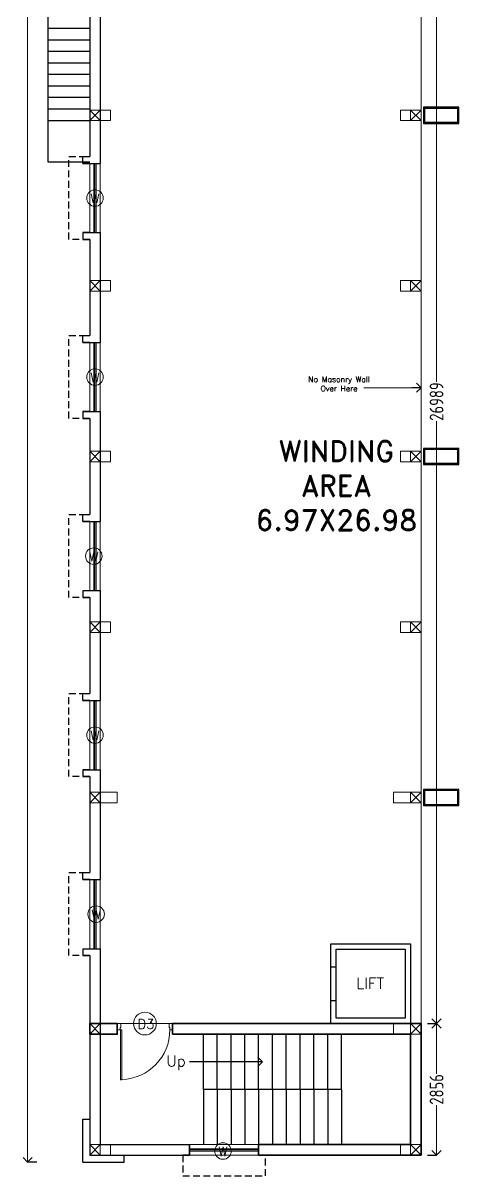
# Model space of a CAD drawing. Header units: inches. Extents: x -605 to 2991212, y -2872845 to 0.
# Drawn here: x 2447488 to 2456956, y -2799854 to -2774844 of the extents above; entities that cross this region are included whole.
import ezdxf

# ---------------------------------------------------------------- set-up
doc = ezdxf.new("R2010")
doc.units = ezdxf.units.IN
doc.header["$LTSCALE"] = 600
doc.header["$MEASUREMENT"] = 0
doc.linetypes.add('DASHED2', pattern=[0.375, 0.25, -0.125])
for name, color, linetype, lineweight in [('DIM', 251, 'Continuous', 0), ('FURNITURE', 23, 'Continuous', 9), ('PV_TEXT_ROMANS', 7, 'Continuous', 0), ('rRCC 2', 40, 'Continuous', 15), ('TEXT', 7, 'Continuous', 0), ('WALLS', 7, 'Continuous', 30)]:
    doc.layers.add(name, color=color, linetype=linetype, lineweight=lineweight)
for name, color, linetype in [('see level', 2, 'Continuous'), ('SnT-DIMENSION', 7, 'Continuous'), ('SnT-ROAD', 25, 'Continuous')]:
    doc.layers.add(name, color=color, linetype=linetype)
doc.layers.add('window', color=7, linetype='Continuous', lineweight=15, true_color=0x735461)
doc.styles.add('DIM', font='geniso.shx', dxfattribs={"width": 0.85})
doc.styles.add('PV_ROMAND', font='romand.shx')
doc.styles.add('ROMAND', font='romand.shx')
doc.dimstyles.new('ST-100', dxfattribs={"dimscale": 100, "dimtxt": 2.5, "dimasz": 2, "dimexe": 0.18, "dimexo": 0.0625, "dimgap": 0.2, "dimtad": 0, "dimdec": 0, "dimzin": 0, "dimdsep": 46, "dimtxsty": 'DIM', "dimblk": 'OPEN90', "dimcen": 0.09, "dimclrd": 256, "dimclrt": 7, "dimadec": 0, "dimazin": 0, "dimtfac": 1, "dimtdec": 0, "dimtofl": 0, "dimtmove": 0, "dimatfit": 3, "dimldrblk": 'OPEN90', "dimfxl": 1, "dimtolj": 1, "dimtzin": 0, "dimlwd": -1, "dimarcsym": 0})

# ---------------------------------------------------------------- blocks, each defined once
blk = doc.blocks.new('_Open90')
at = {"color": 0, "linetype": 'ByBlock', "lineweight": -2}
for p, q in [((0, 0), (-1, 0)), ((-0.5, 0.5), (0, 0)), ((0, 0), (-0.5, -0.5))]:
    blk.add_line(p, q, dxfattribs=at)
blk = doc.blocks.new('*D2278')
at = {"layer": 'Defpoints', "color": 0, "linetype": 'ByBlock'}
for p in [(2611806, -2241095), (2613003, -2241095), (2613003, -2328515)]:
    blk.add_point(p, dxfattribs=at)
at = {"layer": 'DIM', "color": 0, "lineweight": -2}
for p, q in [((2612006, -2241095), (2611806, -2241095)), ((2612006, -2328515), (2611806, -2328515))]:
    blk.add_line(p, q, dxfattribs=at)
at = {"layer": 'DIM'}
for p, q in [((2611806, -2241295), (2611806, -2284364)), ((2611806, -2328315), (2611806, -2285246))]:
    blk.add_line(p, q, dxfattribs=at)
at = {"layer": 'DIM', "linetype": 'ByBlock', "xscale": 200, "yscale": 200, "zscale": 200}
for p, rotation in [((2611806, -2241095), 90), ((2611806, -2328515), 270)]:
    blk.add_blockref('_Open90', p, dxfattribs=dict(at, rotation=rotation))
at = {"layer": 'DIM', "color": 7, "linetype": 'ByBlock', "insert": (2611806, -2284805), "char_height": 300, "attachment_point": 5, "rotation": 90, "style": 'DIM'}
blk.add_mtext('\\A1;87420', dxfattribs=at)
blk = doc.blocks.new('door1')
at = {"layer": 'FURNITURE', "ltscale": 10}
blk.add_line((-29102.45, -2427.68), (-29134.02, -2427.68), dxfattribs=at)
for points in [[(-29103.25, -2391.1), (-29103.25, -2423.54), (-29102.22, -2423.54), (-29102.22, -2391.1)], [(-29134.02, -2425.03), (-29134.47, -2425.03), (-29134.47, -2423.52), (-29136.24, -2423.52), (-29136.24, -2427.68), (-29134.02, -2427.68)], [(-29102.45, -2425.03), (-29102.01, -2425.03), (-29102.01, -2423.52), (-29100.24, -2423.52), (-29100.24, -2427.68), (-29102.45, -2427.68)]]:
    blk.add_lwpolyline(points, close=True, dxfattribs=at)
blk.add_arc((-29102.22, -2423.52), 32.24, 91.83459, 180, dxfattribs=at)
blk = doc.blocks.new('sdfvgfdd')
at = {"layer": 'TEXT'}
blk.add_circle((2432365, -2352025), 179, dxfattribs=at)
at = {"layer": 'TEXT', "insert": (2432263, -2351932), "char_height": 200, "attachment_point": 1, "style": 'PV_ROMAND'}
blk.add_mtext('W', dxfattribs=at)
blk = doc.blocks.new('*D2279')
at = {"layer": 'Defpoints', "color": 0, "linetype": 'ByBlock'}
for p in [(2620353, -2325509), (2620353, -2328365), (2620687, -2328365)]:
    blk.add_point(p, dxfattribs=at)
at = {"layer": 'DIM', "color": 0, "lineweight": -2}
for p, q in [((2620487, -2325509), (2620687, -2325509)), ((2620487, -2328365), (2620687, -2328365))]:
    blk.add_line(p, q, dxfattribs=at)
at = {"layer": 'DIM'}
for p, q in [((2620687, -2325709), (2620687, -2326598)), ((2620687, -2328165), (2620687, -2327276))]:
    blk.add_line(p, q, dxfattribs=at)
at = {"layer": 'DIM', "linetype": 'ByBlock', "xscale": 200, "yscale": 200, "zscale": 200}
for p, rotation in [((2620687, -2325509), 90), ((2620687, -2328365), 270)]:
    blk.add_blockref('_Open90', p, dxfattribs=dict(at, rotation=rotation))
at = {"layer": 'DIM', "color": 7, "linetype": 'ByBlock', "insert": (2620687, -2326937), "char_height": 300, "attachment_point": 5, "rotation": 90, "style": 'DIM'}
blk.add_mtext('\\A1;2856', dxfattribs=at)
blk = doc.blocks.new('*D2280')
at = {"layer": 'Defpoints', "color": 0, "linetype": 'ByBlock'}
for p in [(2620238, -2298520), (2620687, -2298520), (2620353, -2325509)]:
    blk.add_point(p, dxfattribs=at)
at = {"layer": 'DIM', "color": 0, "lineweight": -2}
for p, q in [((2620487, -2298520), (2620687, -2298520)), ((2620487, -2325509), (2620687, -2325509))]:
    blk.add_line(p, q, dxfattribs=at)
at = {"layer": 'DIM'}
for p, q in [((2620687, -2298720), (2620687, -2311586)), ((2620687, -2325309), (2620687, -2312444))]:
    blk.add_line(p, q, dxfattribs=at)
at = {"layer": 'DIM', "linetype": 'ByBlock', "xscale": 200, "yscale": 200, "zscale": 200}
for p, rotation in [((2620687, -2298520), 90), ((2620687, -2325509), 270)]:
    blk.add_blockref('_Open90', p, dxfattribs=dict(at, rotation=rotation))
at = {"layer": 'DIM', "color": 7, "linetype": 'ByBlock', "insert": (2620687, -2312015), "char_height": 300, "attachment_point": 5, "rotation": 90, "style": 'DIM'}
blk.add_mtext('\\A1;26989', dxfattribs=at)
blk = doc.blocks.new('D3')
at = {"layer": 'TEXT'}
blk.add_circle((2460019, -2289364), 246, dxfattribs=at)
at = {"layer": 'TEXT', "insert": (2459861, -2289271), "char_height": 206.1, "attachment_point": 1, "style": 'PV_ROMAND'}
blk.add_mtext('D3', dxfattribs=at)
blk = doc.blocks.new('GGG')
at = {"color": 1, "linetype": 'ByBlock'}
for p, q in [((2612253.2, -2306821.8), (2612253.2, -2300671.8)), ((2613153.2, -2303921.8), (2612253.2, -2303921.8)), ((2613153.2, -2304171.8), (2612253.2, -2304171.8)), ((2613153.2, -2304421.8), (2612253.2, -2304421.8)), ((2613153.2, -2304671.8), (2612253.2, -2304671.8)), ((2613153.2, -2304921.8), (2612253.2, -2304921.8)), ((2613153.2, -2305171.8), (2612253.2, -2305171.8)), ((2613153.2, -2305421.8), (2612253.2, -2305421.8)), ((2613153.2, -2305671.8), (2612253.2, -2305671.8)), ((2613153.2, -2305921.8), (2612253.2, -2305921.8)), ((2613153.2, -2306821.8), (2612253.2, -2306821.8)), ((2615623.2, -2326939.3), (2615623.2, -2325739.3)), ((2615923.2, -2326939.3), (2615923.2, -2325739.3)), ((2616223.2, -2326939.3), (2616223.2, -2325739.3)), ((2616523.2, -2326939.3), (2616523.2, -2325739.3)), ((2616823.2, -2326939.3), (2616823.2, -2325739.3)), ((2617123.2, -2326939.3), (2617123.2, -2325739.3)), ((2617423.2, -2326939.3), (2617423.2, -2325739.3)), ((2617723.2, -2326939.3), (2617723.2, -2325739.3)), ((2618023.2, -2326939.3), (2618023.2, -2325739.3)), ((2618323.2, -2326939.3), (2618323.2, -2325739.3)), ((2618623.2, -2326939.3), (2618623.2, -2325739.3)), ((2615623.2, -2326939.3), (2615623.2, -2328139.3)), ((2618623.2, -2326939.3), (2615623.2, -2326939.3)), ((2615923.2, -2326939.3), (2615923.2, -2328139.3)), ((2616223.2, -2326939.3), (2616223.2, -2328139.3)), ((2616523.2, -2326939.3), (2616523.2, -2328139.3)), ((2616823.2, -2326939.3), (2616823.2, -2328139.3)), ((2617123.2, -2326939.3), (2617123.2, -2328139.3)), ((2617423.2, -2326939.3), (2617423.2, -2328139.3)), ((2617723.2, -2326939.3), (2617723.2, -2328139.3)), ((2618023.2, -2326939.3), (2618023.2, -2328139.3)), ((2618323.2, -2326939.3), (2618323.2, -2328139.3)), ((2618623.2, -2326939.3), (2618623.2, -2328139.3))]:
    blk.add_line(p, q, dxfattribs=at)
at = {"color": 7, "linetype": 'DASHED2'}
for p, q in [((2612703.2, -2308500.5), (2612703.2, -2306700.3)), ((2612703.2, -2306700.3), (2613153.2, -2306700.3)), ((2613153.2, -2308500.5), (2612703.2, -2308500.5)), ((2612703.2, -2312384.2), (2612703.2, -2310583.9)), ((2612703.2, -2310583.9), (2613153.2, -2310583.9)), ((2613153.2, -2312384.2), (2612703.2, -2312384.2)), ((2612703.2, -2316267.8), (2612703.2, -2314467.5)), ((2612703.2, -2314467.5), (2613153.2, -2314467.5)), ((2613153.2, -2316267.8), (2612703.2, -2316267.8)), ((2612703.2, -2320151.4), (2612703.2, -2318351.1)), ((2612703.2, -2318351.1), (2613153.2, -2318351.1)), ((2613153.2, -2320151.4), (2612703.2, -2320151.4)), ((2612703.2, -2324035), (2612703.2, -2322234.8)), ((2612703.2, -2322234.8), (2613153.2, -2322234.8)), ((2613153.2, -2324035), (2612703.2, -2324035)), ((2615323.2, -2328364.6), (2615173.2, -2328364.6)), ((2615173.2, -2328364.7), (2615173.2, -2328814.6)), ((2616973.2, -2328364.6), (2616823.2, -2328364.6)), ((2616973.2, -2328814.6), (2616973.2, -2328364.6)), ((2615173.2, -2328814.6), (2616973.2, -2328814.6))]:
    blk.add_line(p, q, dxfattribs=at)
at = {"color": 3, "linetype": 'ByBlock'}
for points in [[(2620403.2, -2305980.3), (2621173.2, -2305980.3), (2621173.2, -2305630.3), (2620403.2, -2305630.3)], [(2620403.2, -2313380.3), (2621173.2, -2313380.3), (2621173.2, -2313030.3), (2620403.2, -2313030.3)], [(2620403.2, -2320780.3), (2621173.2, -2320780.3), (2621173.2, -2320430.3), (2620403.2, -2320430.3)]]:
    blk.add_lwpolyline(points, close=True, dxfattribs=at)
at = {"color": 2, "linetype": 'ByBlock'}
for points in [[(2620428.2, -2305955.3), (2621148.2, -2305955.3), (2621148.2, -2305655.3), (2620428.2, -2305655.3)], [(2620428.2, -2313355.3), (2621148.2, -2313355.3), (2621148.2, -2313055.3), (2620428.2, -2313055.3)], [(2620428.2, -2320755.3), (2621148.2, -2320755.3), (2621148.2, -2320455.3), (2620428.2, -2320455.3)]]:
    blk.add_lwpolyline(points, close=True, dxfattribs=at)
at = {"layer": 'rRCC 2', "color": 6}
for p, q in [((2613153.2, -2305690.3), (2613383.2, -2305920.3)), ((2613153.2, -2305920.3), (2613383.2, -2305690.3)), ((2620353.2, -2305690.3), (2620123.2, -2305920.3)), ((2620353.2, -2305920.3), (2620123.2, -2305690.3)), ((2613153.2, -2309391.8), (2613383.2, -2309621.8)), ((2613153.2, -2309621.8), (2613383.2, -2309391.8)), ((2620353.2, -2309391.8), (2620123.2, -2309621.8)), ((2620353.2, -2309621.8), (2620123.2, -2309391.8)), ((2613153.2, -2313090.3), (2613383.2, -2313320.3)), ((2613153.2, -2313320.3), (2613383.2, -2313090.3)), ((2620353.2, -2313090.3), (2620123.2, -2313320.3)), ((2620353.2, -2313320.3), (2620123.2, -2313090.3)), ((2613153.2, -2316791.8), (2613383.2, -2317021.8)), ((2613153.2, -2317021.8), (2613383.2, -2316791.8)), ((2620353.2, -2316791.8), (2620123.2, -2317021.8)), ((2620353.2, -2317021.8), (2620123.2, -2316791.8)), ((2613153.2, -2320491.8), (2613383.2, -2320721.8)), ((2613153.2, -2320721.8), (2613383.2, -2320491.8)), ((2620353.2, -2320490.3), (2620123.2, -2320720.3)), ((2620353.2, -2320720.3), (2620123.2, -2320490.3)), ((2613153.2, -2325509.3), (2613383.2, -2325739.3)), ((2613153.2, -2325739.3), (2613383.2, -2325509.3)), ((2620353.2, -2325509.3), (2620123.2, -2325739.3)), ((2620353.2, -2325739.3), (2620123.2, -2325509.3)), ((2613153.2, -2328134.8), (2613383.2, -2328364.8)), ((2613153.2, -2328364.8), (2613383.2, -2328134.8)), ((2620353.2, -2328134.8), (2620123.2, -2328364.8)), ((2620353.2, -2328364.8), (2620123.2, -2328134.8))]:
    blk.add_line(p, q, dxfattribs=at)
for points in [[(2613153.2, -2305920.3), (2613153.2, -2305690.3), (2613603.2, -2305690.3), (2613603.2, -2305920.3)], [(2613153.2, -2305690.3), (2613383.2, -2305690.3), (2613383.2, -2305920.3), (2613153.2, -2305920.3)], [(2620353.2, -2305920.3), (2620353.2, -2305690.3), (2619903.2, -2305690.3), (2619903.2, -2305920.3)], [(2620353.2, -2305690.3), (2620123.2, -2305690.3), (2620123.2, -2305920.3), (2620353.2, -2305920.3)], [(2613153.2, -2309621.8), (2613153.2, -2309391.8), (2613603.2, -2309391.8), (2613603.2, -2309621.8)], [(2613153.2, -2309391.8), (2613383.2, -2309391.8), (2613383.2, -2309621.8), (2613153.2, -2309621.8)], [(2620353.2, -2309621.8), (2620353.2, -2309391.8), (2619903.2, -2309391.8), (2619903.2, -2309621.8)], [(2620353.2, -2309391.8), (2620123.2, -2309391.8), (2620123.2, -2309621.8), (2620353.2, -2309621.8)], [(2613153.2, -2313320.3), (2613153.2, -2313090.3), (2613603.2, -2313090.3), (2613603.2, -2313320.3)], [(2613153.2, -2313090.3), (2613383.2, -2313090.3), (2613383.2, -2313320.3), (2613153.2, -2313320.3)], [(2620353.2, -2313320.3), (2620353.2, -2313090.3), (2619903.2, -2313090.3), (2619903.2, -2313320.3)], [(2620353.2, -2313090.3), (2620123.2, -2313090.3), (2620123.2, -2313320.3), (2620353.2, -2313320.3)], [(2613153.2, -2317021.8), (2613153.2, -2316791.8), (2613603.2, -2316791.8), (2613603.2, -2317021.8)], [(2613153.2, -2316791.8), (2613383.2, -2316791.8), (2613383.2, -2317021.8), (2613153.2, -2317021.8)], [(2620353.2, -2317021.8), (2620353.2, -2316791.8), (2619903.2, -2316791.8), (2619903.2, -2317021.8)], [(2620353.2, -2316791.8), (2620123.2, -2316791.8), (2620123.2, -2317021.8), (2620353.2, -2317021.8)], [(2613153.2, -2320721.8), (2613153.2, -2320491.8), (2613753.2, -2320491.8), (2613753.2, -2320721.8)], [(2613153.2, -2320491.8), (2613383.2, -2320491.8), (2613383.2, -2320721.8), (2613153.2, -2320721.8)], [(2620353.2, -2320720.3), (2620353.2, -2320490.3), (2619753.2, -2320490.3), (2619753.2, -2320720.3)], [(2620353.2, -2320490.3), (2620123.2, -2320490.3), (2620123.2, -2320720.3), (2620353.2, -2320720.3)], [(2613153.2, -2325509.3), (2613383.2, -2325509.3), (2613383.2, -2325739.3), (2613153.2, -2325739.3)], [(2620353.2, -2325739.3), (2620353.2, -2325509.3), (2619753.2, -2325509.3), (2619753.2, -2325739.3)], [(2620353.2, -2325509.3), (2620123.2, -2325509.3), (2620123.2, -2325739.3), (2620353.2, -2325739.3)], [(2613153.2, -2328364.8), (2613153.2, -2328134.8), (2613603.2, -2328134.8), (2613603.2, -2328364.8)], [(2613153.2, -2328134.8), (2613383.2, -2328134.8), (2613383.2, -2328364.8), (2613153.2, -2328364.8)], [(2620353.2, -2328364.8), (2620353.2, -2328134.8), (2619903.2, -2328134.8), (2619903.2, -2328364.8)], [(2620353.2, -2328134.8), (2620123.2, -2328134.8), (2620123.2, -2328364.8), (2620353.2, -2328364.8)]]:
    blk.add_lwpolyline(points, close=True, dxfattribs=at)
at = {"layer": 'see level', "color": 7, "linetype": 'ByBlock', "lineweight": 35}
for p, q in [((2620353.2, -2325509.3), (2614953.2, -2325509.3)), ((2614953.2, -2325739.3), (2614953.2, -2325509.3)), ((2620353.2, -2325509.3), (2620353.2, -2328364.8)), ((2620123.2, -2325739.3), (2614953.2, -2325739.3)), ((2620123.2, -2325739.3), (2620123.2, -2328134.8)), ((2615323.2, -2328364.7), (2615323.2, -2328134.7)), ((2616823.2, -2328364.7), (2616823.2, -2328134.7)), ((2616823.2, -2328134.7), (2620123.2, -2328134.8)), ((2616823.2, -2328364.7), (2620353.2, -2328364.8))]:
    blk.add_line(p, q, dxfattribs=at)
blk.add_lwpolyline([(2613153.2, -2325739.3), (2613153.2, -2325509.3), (2613753.2, -2325509.3), (2613753.2, -2325739.3)], close=True, dxfattribs=at)
at = {"layer": 'SnT-ROAD', "color": 5, "linetype": 'ByBlock'}
for points in [[(2620123.2, -2323779.3), (2620123.2, -2325509.3), (2618393.2, -2325509.3), (2618393.2, -2323779.3)], [(2620008.2, -2323894.3), (2620008.2, -2325394.3), (2618508.2, -2325394.3), (2618508.2, -2323894.3)]]:
    blk.add_lwpolyline(points, close=True, dxfattribs=at)
at = {"layer": 'SnT-ROAD', "color": 1, "linetype": 'ByBlock'}
for points in [[(2618393.2, -2324280.3), (2618508.2, -2324280.3)], [(2618393.2, -2325008.2), (2618508.2, -2325008.2)]]:
    blk.add_lwpolyline(points, dxfattribs=at)
at = {"layer": 'WALLS', "linetype": 'ByBlock'}
for p, q in [((2613383.2, -2300520.3), (2613383.2, -2306850.3)), ((2613153.2, -2301950.3), (2613153.2, -2306700.3)), ((2613003.2, -2306850.3), (2613003.2, -2306700.3)), ((2613003.2, -2306700.3), (2613153.2, -2306700.3)), ((2613003.2, -2306850.3), (2613153.2, -2306850.3)), ((2613153.2, -2306850.3), (2613003.2, -2306850.3)), ((2613153.2, -2306850.3), (2613383.2, -2306850.3)), ((2613003.2, -2308350.3), (2613153.2, -2308350.3)), ((2613153.2, -2308350.3), (2613003.2, -2308350.5)), ((2613003.2, -2308350.5), (2613003.2, -2308500.5)), ((2613153.2, -2308350.3), (2613383.2, -2308350.3)), ((2613383.2, -2308350.3), (2613383.2, -2310733.9)), ((2613003.2, -2308500.5), (2613153.2, -2308500.5)), ((2613153.2, -2308500.5), (2613153.2, -2310583.9)), ((2613003.2, -2310733.9), (2613003.2, -2310583.9)), ((2613003.2, -2310583.9), (2613153.2, -2310583.9)), ((2613003.2, -2310733.9), (2613153.2, -2310733.9)), ((2613153.2, -2310733.9), (2613003.2, -2310733.9)), ((2613153.2, -2310733.9), (2613383.2, -2310733.9)), ((2613003.2, -2312233.9), (2613153.2, -2312233.9)), ((2613153.2, -2312233.9), (2613003.2, -2312234.2)), ((2613003.2, -2312234.2), (2613003.2, -2312384.2)), ((2613003.2, -2312384.2), (2613153.2, -2312384.2)), ((2613153.2, -2312233.9), (2613383.2, -2312233.9)), ((2613153.2, -2312384.2), (2613153.2, -2314467.5)), ((2613383.2, -2312233.9), (2613383.2, -2314617.5)), ((2613003.2, -2314617.5), (2613003.2, -2314467.5)), ((2613003.2, -2314467.5), (2613153.2, -2314467.5)), ((2613003.2, -2314617.5), (2613153.2, -2314617.5)), ((2613153.2, -2314617.5), (2613003.2, -2314617.5)), ((2613153.2, -2314617.5), (2613383.2, -2314617.5)), ((2613003.2, -2316117.5), (2613153.2, -2316117.5)), ((2613153.2, -2316117.5), (2613003.2, -2316117.8)), ((2613003.2, -2316117.8), (2613003.2, -2316267.8)), ((2613153.2, -2316117.5), (2613383.2, -2316117.5)), ((2613383.2, -2316117.5), (2613383.2, -2318501.1)), ((2613003.2, -2316267.8), (2613153.2, -2316267.8)), ((2613153.2, -2316267.8), (2613153.2, -2318351.1)), ((2613003.2, -2318501.1), (2613003.2, -2318351.1)), ((2613003.2, -2318351.1), (2613153.2, -2318351.1)), ((2613003.2, -2318501.1), (2613153.2, -2318501.1)), ((2613153.2, -2318501.1), (2613003.2, -2318501.1)), ((2613153.2, -2318501.1), (2613383.2, -2318501.1)), ((2613003.2, -2320001.1), (2613153.2, -2320001.1)), ((2613153.2, -2320001.1), (2613003.2, -2320001.4)), ((2613003.2, -2320001.4), (2613003.2, -2320151.4)), ((2613003.2, -2320151.4), (2613153.2, -2320151.4)), ((2613153.2, -2320001.1), (2613383.2, -2320001.1)), ((2613153.2, -2320151.4), (2613153.2, -2322234.8)), ((2613383.2, -2320001.1), (2613383.2, -2322384.8)), ((2613003.2, -2322384.8), (2613003.2, -2322234.8)), ((2613003.2, -2322234.8), (2613153.2, -2322234.8)), ((2613003.2, -2322384.8), (2613153.2, -2322384.8)), ((2613153.2, -2322384.8), (2613003.2, -2322384.8)), ((2613153.2, -2322384.8), (2613383.2, -2322384.8)), ((2613003.2, -2323884.8), (2613153.2, -2323884.8)), ((2613003.2, -2323884.8), (2613153.2, -2323884.8)), ((2613003.2, -2323885), (2613003.2, -2324035)), ((2613153.2, -2323884.8), (2613383.2, -2323884.8)), ((2613383.2, -2323884.8), (2613383.2, -2328134.8)), ((2613003.2, -2324035), (2613153.2, -2324035)), ((2613153.2, -2324035), (2613153.2, -2328364.8)), ((2613003.2, -2328514.8), (2613003.2, -2327584.8)), ((2613003.2, -2327584.8), (2613153.2, -2327584.8)), ((2613383.2, -2328134.8), (2615323.2, -2328134.7)), ((2613153.2, -2328364.8), (2615323.2, -2328364.7)), ((2613903.2, -2328514.8), (2613903.2, -2328364.8)), ((2613003.2, -2328514.8), (2613903.2, -2328514.8)), ((2613003.2, -2328514.8), (2613153.2, -2328514.8))]:
    blk.add_line(p, q, dxfattribs=at)
at = {"layer": 'window', "color": 146, "linetype": 'ByBlock', "true_color": 0x105689}
for p, q in [((2620353.2, -2298520.3), (2620353.2, -2325509.3)), ((2613153.2, -2306850.3), (2613153.2, -2308350.3)), ((2613243.2, -2306850.3), (2613243.2, -2308350.3)), ((2613268.2, -2306850.3), (2613268.2, -2308350.3)), ((2613293.2, -2306850.3), (2613293.2, -2308350.3)), ((2613383.2, -2306850.3), (2613383.2, -2308350.3)), ((2613153.2, -2310733.9), (2613153.2, -2312233.9)), ((2613243.2, -2310733.9), (2613243.2, -2312233.9)), ((2613268.2, -2310733.9), (2613268.2, -2312233.9)), ((2613293.2, -2310733.9), (2613293.2, -2312233.9)), ((2613383.2, -2310733.9), (2613383.2, -2312233.9)), ((2613153.2, -2314617.5), (2613153.2, -2316117.5)), ((2613243.2, -2314617.5), (2613243.2, -2316117.5)), ((2613268.2, -2314617.5), (2613268.2, -2316117.5)), ((2613293.2, -2314617.5), (2613293.2, -2316117.5)), ((2613383.2, -2314617.5), (2613383.2, -2316117.5)), ((2613153.2, -2318501.1), (2613153.2, -2320001.1)), ((2613243.2, -2318501.1), (2613243.2, -2320001.1)), ((2613268.2, -2318501.1), (2613268.2, -2320001.1)), ((2613293.2, -2318501.1), (2613293.2, -2320001.1)), ((2613383.2, -2318501.1), (2613383.2, -2320001.1)), ((2613153.2, -2322384.8), (2613153.2, -2323884.8)), ((2613243.2, -2322384.8), (2613243.2, -2323884.8)), ((2613268.2, -2322384.8), (2613268.2, -2323884.8)), ((2613293.2, -2322384.8), (2613293.2, -2323884.8)), ((2613383.2, -2322384.8), (2613383.2, -2323884.8)), ((2616823.1, -2328134.6), (2615323.1, -2328134.6)), ((2616823.1, -2328224.6), (2615323.1, -2328224.6)), ((2616823.1, -2328249.6), (2615323.1, -2328249.6)), ((2616823.1, -2328274.6), (2615323.1, -2328274.6)), ((2616823.1, -2328364.6), (2615323.1, -2328364.6))]:
    blk.add_line(p, q, dxfattribs=at)
at = {"layer": 'FURNITURE', "xscale": 33.33333333364662, "yscale": 33.33333333364662, "zscale": 33.33333333364662, "rotation": 180}
blk.add_blockref('door1', (1643745.2, -2406431.9), dxfattribs=at)
at = {"layer": 'SnT-ROAD', "color": 4, "linetype": 'ByBlock'}
for name, p in [('sdfvgfdd', (180903, 44424.3)), ('sdfvgfdd', (180903, 40540.7)), ('sdfvgfdd', (180878, 36657.1)), ('sdfvgfdd', (180903, 32773.5)), ('sdfvgfdd', (180928, 28889.8)), ('D3', (154334.6, -36145.6)), ('sdfvgfdd', (183683, 23750))]:
    blk.add_blockref(name, p, dxfattribs=at)
at = {"layer": 'PV_TEXT_ROMANS', "insert": (2616754.4, -2312865.1), "char_height": 450, "attachment_point": 1, "style": 'PV_ROMAND'}
blk.add_mtext('\\pxqc;WINDING\\PAREA\\P6.97X26.98', dxfattribs=at)
at = {"layer": 'SnT-DIMENSION', "linetype": 'ByBlock', "attachment_point": 3, "style": 'ROMAND'}
for s, insert, char_height, width in [('\\A1;\\pxqc;No Masonry Wall Over Here', (2619377.4, -2311472.7), 120, 1617.645), ('\\pxqc;\\A1;LIFT', (2620948.1, -2324515.8), 240, 3407.38), ('\\A1;\\pxqc;Up', (2616733.6, -2326200.2), 240, 3407.38)]:
    blk.add_mtext(s, dxfattribs=dict(at, insert=insert, char_height=char_height, width=width))
at = {"layer": 'DIM'}
for base, p1, p2, override, picture, middle in [((2611806, -2241094.8), (2613003.2, -2328514.8), (2613003.2, -2241094.8), {"dimtxt": 3, "dimexe": 0, "dimexo": 0, "dimtmove": 1, "dimfxl": 2, "dimfxlon": 1, "dimtfillclr": 256, "dimarcsym": 1}, '*D2278', (2611806, -2284804.8)), ((2620687.4, -2298520.3), (2620353.2, -2325509.3), (2620238.2, -2298520.3), {"dimtxt": 3, "dimexe": 0, "dimexo": 0, "dimfxl": 2, "dimfxlon": 1, "dimtfillclr": 256, "dimarcsym": 1}, '*D2280', (2620687.4, -2312014.8)), ((2620687.4461, -2328364.7711), (2620353.202, -2325509.2586), (2620353.1353, -2328364.7711), {"dimtxt": 3, "dimexe": 0, "dimexo": 0, "dimtmove": 1, "dimfxl": 2, "dimfxlon": 1, "dimtfillclr": 256, "dimarcsym": 1}, '*D2279', (2620687.4461, -2326937.0149))]:
    dim = blk.add_linear_dim(base=base, p1=p1, p2=p2, angle=90, dimstyle='ST-100', override=override, dxfattribs=at)
    dim.commit()
    dim.dimension.update_dxf_attribs({"geometry": picture, "text_midpoint": middle})
at = {"color": 1, "linetype": 'ByBlock'}
blk.add_leader([(2616903.2, -2326339.3), (2615321.2, -2326339.3)], dimstyle='ST-100', override={"dimtxt": 4, "dimexe": 0, "dimexo": 0, "dimfxl": 2, "dimfxlon": 1, "dimtfillclr": 256, "dimarcsym": 1}, dxfattribs=at)
at = {"layer": 'DIM', "linetype": 'ByBlock'}
blk.add_leader([(2620353.2, -2311714.7), (2619110.4, -2311714.7)], dimstyle='ST-100', override={"dimtxt": 3, "dimexe": 0, "dimexo": 0, "dimfxl": 3, "dimfxlon": 1, "dimtfillclr": 256, "dimarcsym": 1}, dxfattribs=at)

msp = doc.modelspace()

# ---------------------------------------------------------------- block references
at = {"layer": 'SnT-ROAD', "color": 1, "linetype": 'ByBlock'}
msp.add_blockref('GGG', (-164217.6, -471039.5), dxfattribs=at)

doc.saveas('drawing.dxf')
